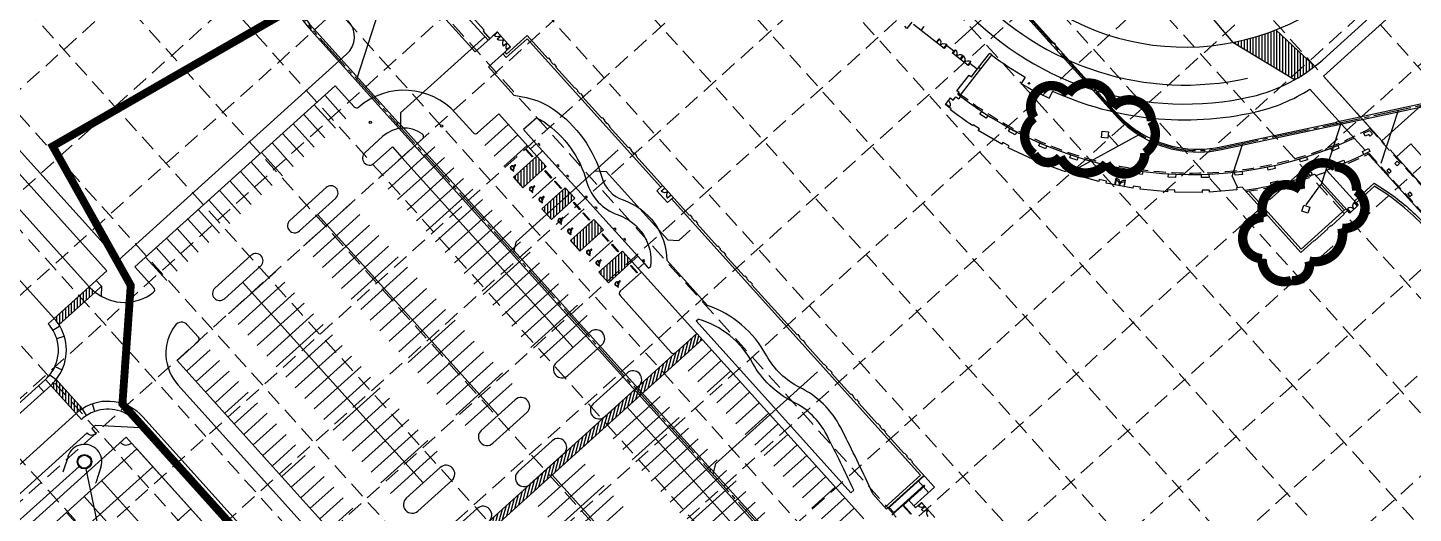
# Model space of a CAD drawing. Header units: inches. Extents: x 5194 to 8721, y 2249 to 5862.
# Drawn here: x 6375 to 7254, y 4237 to 4545 of the extents above; entities that cross this region are included whole.
import ezdxf

# ---------------------------------------------------------------- set-up
doc = ezdxf.new("R2010")
doc.units = ezdxf.units.IN
doc.header["$LTSCALE"] = 60
doc.header["$MEASUREMENT"] = 0
for name, pattern in [('03139 BASE$0$HIDDEN2', [0.1875, 0.125, -0.0625]), ('HIDDEN', [0.375, 0.25, -0.125]), ('MDASH', [0.375, 0.3, -0.075]), ('SCENT', [0.55, 0.4, -0.05, 0.05, -0.05])]:
    doc.linetypes.add(name, pattern=pattern)
for name, color, linetype in [('03139 BASE$0$A-Wall-Abov', 8, '03139 BASE$0$HIDDEN2'), ('03139 BASE$0$A1-FLOR-OUTLINE', 7, 'Continuous'), ('03139 BASE$0$A1-FLOR-OUTLINE-NEW', 7, 'Continuous'), ('03139 BASE$0$A1FIELD-LINES', 7, 'Continuous'), ('03139 BASE$0$A1FIELD-SOCCER', 7, 'Continuous'), ('03139 BASE$0$AS-FB-FIELD-LINE2', 7, 'Continuous'), ('03139 BASE$0$AS-FENCE', 7, 'FENCELINE1'), ('03139 BASE$0$AS-FIELD', 7, 'Continuous'), ('03139 BASE$0$AS-FIELD-LINE', 7, 'Continuous'), ('03139 BASE$0$AS-FIELD-SOCCER', 7, 'Continuous'), ('03139 BASE$0$AS-GATE', 7, 'Continuous'), ('03139 BASE$0$AS-INFIELD', 8, 'Continuous'), ('03139 BASE$0$AS-MOWSTRIP', 7, 'Continuous'), ('03139 BASE$0$AS-WALKJOINTS', 253, 'Continuous'), ('03139 BASE$0$CCURB', 7, 'Continuous'), ('03139 BASE$0$CSTRIPE', 8, 'Continuous'), ('03139 BASE$0$CWALK', 7, 'Continuous'), ('03139 BASE$0$DOORSWINGS', 7, 'Continuous'), ('03139 BASE$0$flagpole', 7, 'Continuous'), ('03139 BASE$0$HC', 7, 'Continuous'), ('03139 BASE$0$pinlet', 7, 'Continuous'), ('03139 TOPO$0$EP', 7, 'Continuous'), ('BASE', 7, 'Continuous'), ('COORD-CL', 7, 'Continuous'), ('dadiv', 7, 'MDASH'), ('grid', 254, 'HIDDEN'), ('Pstm', 7, 'Continuous'), ('pstmcl', 8, 'SCENT')]:
    doc.layers.add(name, color=color, linetype=linetype)
doc.linetypes.add('FENCELINE1', pattern='A,0.25,-0.1,[133,ltypeshp.shx,S=0.1,R=0,X=-0.1,Y=0],-0.1,1', length=1.45)

# ---------------------------------------------------------------- blocks, each defined once
blk = doc.blocks.new('03139 BASE$0$discus')
at = {"layer": '03139 BASE$0$AS-FENCE', "ltscale": 0.25}
for p, q in [((18725, -5134), (18824, -5211)), ((18564, -5343), (18663, -5420))]:
    blk.add_line(p, q, dxfattribs=at)
for centre, radius, start, end in [((18644, -5239), 132, 52.4028, 232.4028), ((18595, -5116), 1, 232.4028, 52.4028), ((18595, -5116), 1, 52.4028, 232.4028), ((18725, -5134), 1, 232.4028, 52.4028), ((18725, -5134), 1, 52.4028, 232.4028), ((18513, -5221), 1, 52.4028, 232.4028), ((18513, -5221), 1, 232.4028, 52.4028), ((18824, -5211), 1, 52.4028, 232.4028), ((18824, -5211), 1, 232.4028, 52.4028), ((18564, -5343), 1, 232.4028, 52.4028), ((18564, -5343), 1, 52.4028, 232.4028)]:
    blk.add_arc(centre, radius, start, end, dxfattribs=at)
at = {"layer": '03139 BASE$0$AS-FIELD-SOCCER'}
blk.add_circle((18644, -5239), 55.2, dxfattribs=at)
at = {"layer": '03139 BASE$0$AS-INFIELD'}
for p, q in [((18699, -5246), (21261, -5588)), ((18665, -5290), (19650, -7679))]:
    blk.add_line(p, q, dxfattribs=at)
for radius in [51.2, 49.2]:
    blk.add_circle((18644, -5239), radius, dxfattribs=at)
blk.add_arc((18644, -5239), 2640, 292.3594, 352.4462, dxfattribs=at)
blk = doc.blocks.new('03139 BASE$0$HC2')
at = {"layer": '03139 BASE$0$HC', "linetype": 'Continuous'}
for p, q in [((-0.01, 0.015), (-0.01, 0.009)), ((-0.009, 0.043), (-0.005, -0.005)), ((-0.003, 0.036), (-0.001, 0.016)), ((-0.001, 0.016), (0.015, 0.016)), ((0, 0), (-0.001, 0.011)), ((-0.001, 0.011), (0.015, 0.011)), ((0, 0), (0.027, 0)), ((0.015, 0.011), (0.015, 0.016)), ((0.042, -0.035), (0.027, 0)), ((-0.005, -0.005), (0.024, -0.005)), ((0.039, -0.042), (0.024, -0.005)), ((0.029, -0.028), (0.026, -0.02)), ((0.039, -0.042), (0.055, -0.035)), ((0.042, -0.035), (0.053, -0.03)), ((0.055, -0.035), (0.053, -0.03))]:
    blk.add_line(p, q, dxfattribs=at)
for centre, radius, start, end in [((-0.001, -0.016), 0.0326, 106.7285, 338.4897), ((-0.001, -0.016), 0.0272, 109.1687, 351.8427), ((-0.001, 0.044), 0.00816, 255.546, 184.6199)]:
    blk.add_arc(centre, radius, start, end, dxfattribs=at)

msp = doc.modelspace()

# ---------------------------------------------------------------- hatches: boundary and pattern name
at = {"layer": '03139 BASE$0$CSTRIPE'}
h = msp.add_hatch(dxfattribs=at)
h.set_pattern_fill('ANSI31', color=256, scale=15, angle=45, style=0)
h.set_pattern_definition([(90, (6902.7453, 4513.1456), (-1.875, 6e-11), [])])
h.paths.add_polyline_path([(7191.13, 4520.47), (7175.97, 4534.56, -0.034911), (7153.73, 4526.72), (7178.27, 4511.9, 0.037612)])
h.paths.add_polyline_path([(7175.97, 4534.56), (7166.31, 4543.55, -0.045264), (7139.07, 4535.58), (7153.73, 4526.72, 0.034911)])
h = msp.add_hatch(dxfattribs=at)
h.set_pattern_fill('ANSI31', color=256, scale=15, angle=45, style=0)
h.paths.add_polyline_path([(6703.98, 4456.99), (6697.95, 4463.68), (6683.1, 4450.28), (6689.13, 4443.59)])
h = msp.add_hatch(dxfattribs=at)
h.set_pattern_fill('ANSI31', color=256, scale=15, angle=45, style=0)
h.paths.add_polyline_path([(6722.07, 4436.95), (6716.04, 4443.63), (6701.19, 4430.23), (6707.22, 4423.55)])
h = msp.add_hatch(dxfattribs=at)
h.set_pattern_fill('ANSI31', color=256, scale=15, angle=45, style=0)
h.paths.add_polyline_path([(6740.16, 4416.9), (6734.13, 4423.59), (6719.28, 4410.19), (6725.31, 4403.51)])
h = msp.add_hatch(dxfattribs=at)
h.set_pattern_fill('ANSI31', color=256, scale=15, angle=45, style=0)
h.paths.add_polyline_path([(6752.22, 4403.54), (6737.37, 4390.14), (6743.4, 4383.46), (6758.25, 4396.86)])
h = msp.add_hatch(dxfattribs=at)
h.set_pattern_fill('ANSI31', color=256, scale=15, angle=45, style=0)
h.paths.add_polyline_path([(6417.98, 4377.5, -0.041886), (6414.32, 4380.93), (6403.19, 4370.88), (6406.54, 4367.17)])
h.paths.add_polyline_path([(6406.54, 4367.17), (6403.19, 4370.88), (6392.05, 4360.83, -0.041886), (6395.09, 4356.84)])
h = msp.add_hatch(dxfattribs=at)
h.set_pattern_fill('ANSI31', color=256, scale=15, angle=30, style=0)
h.paths.add_polyline_path([(6802.74, 4347.56), (6799.39, 4351.27), (6775.63, 4329.83), (6778.98, 4326.12)])
h.paths.add_polyline_path([(6778.98, 4326.12), (6775.63, 4329.83), (6751.88, 4308.39), (6755.22, 4304.68)])
h.paths.add_polyline_path([(6755.22, 4304.68), (6751.88, 4308.39), (6728.12, 4286.95), (6731.47, 4283.24)])
h.paths.add_polyline_path([(6731.47, 4283.24), (6728.12, 4286.95), (6704.36, 4265.51), (6707.71, 4261.8)])
h.paths.add_polyline_path([(6707.71, 4261.8), (6704.36, 4265.51), (6680.6, 4244.07), (6683.95, 4240.36)])
h.paths.add_polyline_path([(6683.95, 4240.36), (6680.6, 4244.07), (6656.85, 4222.64), (6660.2, 4218.92)])
h.paths.add_polyline_path([(6660.2, 4218.92), (6656.85, 4222.64), (6633.09, 4201.2), (6636.44, 4197.49)])
h.paths.add_polyline_path([(6636.44, 4197.49), (6633.09, 4201.2), (6609.33, 4179.76), (6612.68, 4176.05)])
h = msp.add_hatch(dxfattribs=at)
h.set_pattern_fill('ANSI31', color=256, scale=15, angle=45, style=0)
h.paths.add_polyline_path([(6393.31, 4322.12, -0.041886), (6389.88, 4318.46), (6397.92, 4309.55), (6401.63, 4312.9)])
h.paths.add_polyline_path([(6401.63, 4312.9), (6397.92, 4309.55), (6405.96, 4300.64, -0.041886), (6409.95, 4303.68)])

# ---------------------------------------------------------------- linework, layer by layer
at = {"lineweight": -2}
msp.add_lwpolyline([(7021.66, 4537.12, 1.13, 1.13, 0), (7025.12, 4535.38, 2.91, 0, 0), (7027.14, 4534.37, 0, 0, 0)], format="xyseb", dxfattribs=at)
at = {"layer": '03139 BASE$0$A-Wall-Abov'}
for p, q in [((7225.95, 4481.15), (7287.66, 4412.77)), ((7225.95, 4481.15), (7287.66, 4412.77)), ((7225.53, 4465.2), (7275.53, 4409.79)), ((7225.53, 4465.2), (7275.53, 4409.79))]:
    msp.add_line(p, q, dxfattribs=at)
for radius, start, end in [(240, 232.0636, 298.07867), (240, 232.0636, 298.07867), (254, 277.80062, 296.30091), (254, 277.80062, 296.30091)]:
    msp.add_arc((7112.99, 4692.9), radius, start, end, dxfattribs=at)
at = {"layer": '03139 BASE$0$A1-FLOR-OUTLINE'}
for points in [[(6985.11, 4528.85), (6986.29, 4527.93), (6979.22, 4518.86), (6978.04, 4519.78)], [(7221.35, 4466.5), (7225.18, 4468.38), (7226.08, 4466.59), (7222.21, 4464.69)], [(7238.18, 4455.66), (7236.69, 4454.32), (7238.03, 4452.84), (7239.52, 4454.18)], [(7241.89, 4459.01), (7243.37, 4460.35), (7244.71, 4458.87), (7243.23, 4457.53)], [(7251.58, 4440.81), (7250.09, 4439.47), (7251.43, 4437.99), (7252.92, 4439.33)]]:
    msp.add_lwpolyline(points, close=True, dxfattribs=at)
at = {"layer": '03139 BASE$0$A1-FLOR-OUTLINE-NEW'}
for points in [[(6651.72, 4557.72), (6664.68, 4543.37), (6663.93, 4542.7), (6668.18, 4537.99), (6672.88, 4542.24), (6681.36, 4532.83), (6677.65, 4529.48), (6678.77, 4528.25), (6691.88, 4540.08), (6705.06, 4525.48), (6705.35, 4525.75), (6706.92, 4524.02), (6706.62, 4523.75), (6708.41, 4521.77), (6708.7, 4522.04), (6710.27, 4520.3), (6709.97, 4520.04), (6722.03, 4506.67), (6722.33, 4506.94), (6723.89, 4505.21), (6723.6, 4504.94), (6725.38, 4502.96), (6725.68, 4503.23), (6727.24, 4501.5), (6726.95, 4501.23), (6739, 4487.87), (6739.3, 4488.13), (6740.86, 4486.4), (6740.57, 4486.13), (6742.35, 4484.16), (6742.65, 4484.42), (6744.21, 4482.69), (6743.92, 4482.42), (6755.98, 4469.06), (6756.27, 4469.32), (6757.83, 4467.59), (6757.54, 4467.33), (6759.33, 4465.35), (6759.62, 4465.61), (6761.18, 4463.88), (6760.89, 4463.62), (6794.61, 4426.25), (6794.91, 4426.51), (6796.47, 4424.78), (6796.17, 4424.52), (6797.96, 4422.54), (6798.25, 4422.8), (6799.82, 4421.07), (6799.52, 4420.8), (6812.48, 4406.45), (6812.77, 4406.72), (6814.33, 4404.98), (6814.04, 4404.72), (6815.83, 4402.74), (6816.12, 4403), (6817.68, 4401.27), (6817.39, 4401.01), (6829.45, 4387.64), (6829.74, 4387.91), (6831.31, 4386.18), (6831.01, 4385.91), (6832.8, 4383.93), (6833.09, 4384.2), (6834.66, 4382.46), (6834.36, 4382.2), (6862.95, 4350.52), (6863.24, 4350.79), (6864.8, 4349.06), (6864.51, 4348.79), (6866.3, 4346.81), (6866.59, 4347.08), (6868.15, 4345.34), (6867.86, 4345.08), (6879.92, 4331.72), (6880.21, 4331.98), (6881.78, 4330.25), (6881.48, 4329.98), (6883.27, 4328), (6883.56, 4328.27), (6885.13, 4326.54), (6884.83, 4326.27), (6896.89, 4312.91), (6897.18, 4313.17), (6898.75, 4311.44), (6898.45, 4311.18), (6900.24, 4309.2), (6900.53, 4309.46), (6902.1, 4307.73), (6901.8, 4307.46), (6913.86, 4294.1), (6914.16, 4294.37), (6915.72, 4292.63), (6915.43, 4292.37), (6917.21, 4290.39), (6917.51, 4290.65), (6919.07, 4288.92), (6918.78, 4288.66), (6930.84, 4275.29), (6931.13, 4275.56), (6932.69, 4273.83), (6932.4, 4273.56), (6934.19, 4271.58), (6934.48, 4271.85), (6936.04, 4270.11), (6935.75, 4269.85), (6950.04, 4254.01), (6936.92, 4242.17), (6938.04, 4240.94), (6941.75, 4244.29), (6950.24, 4234.88)], [(6935.66, 4548.37), (6932.57, 4544.4), (6931.35, 4545.86)]]:
    msp.add_lwpolyline(points, dxfattribs=at)
msp.add_lwpolyline([(7261.04, 4418.37, 0.069479), (7228.87, 4444.57), (7217.24, 4434.07), (7218.69, 4432.46), (7213.25, 4427.55), (7211.79, 4429.16), (7209.57, 4427.15), (7209.79, 4426.9), (7201.38, 4419.31), (7201.15, 4419.56), (7199.17, 4417.77), (7199.4, 4417.52), (7190.98, 4409.93), (7190.76, 4410.18), (7182.35, 4402.58), (7145.02, 4443.95), (7141.53, 4443.52), (7141.68, 4442.22), (7124.41, 4440.82), (7124.35, 4442.15), (7119.69, 4441.98), (7119.72, 4440.65), (7102.4, 4440.8), (7102.45, 4442.11), (7097.79, 4442.35), (7097.71, 4441.04), (7080.46, 4442.67), (7080.64, 4443.99), (7076.01, 4444.63), (7075.82, 4443.35), (7058.77, 4446.46), (7059.07, 4447.76), (7054.52, 4448.81), (7054.22, 4447.5), (7037.51, 4452.13), (7037.91, 4453.39), (7033.47, 4454.83), (7033.05, 4453.58), (7016.81, 4459.61), (7017.32, 4460.85), (7013.02, 4462.66), (7012.49, 4461.44), (6996.85, 4468.89), (6997.46, 4470.07), (6993.34, 4472.25), (6992.71, 4471.09), (6977.76, 4479.85), (6978.48, 4480.98), (6974.56, 4483.52), (6974.2, 4482.94, -0.015945), (6960.12, 4492.99, -0.000343), (6960.52, 4493.52), (6956.94, 4496.38), (6960.17, 4500.52), (6961.94, 4499.14), (6963.59, 4501.24), (6965.45, 4499.81), (6966.66, 4501.4), (6964.82, 4502.83), (6965.63, 4503.87), (6964.27, 4504.93), (6972.06, 4514.92), (6973.42, 4513.86), (6977.11, 4518.59), (6972.38, 4522.28), (6971.4, 4521.03), (6961.41, 4528.82), (6962.39, 4530.07), (6957.65, 4533.75), (6956.12, 4531.78), (6936.66, 4546.95)], format="xyb", dxfattribs=at)
for points in [[(6978.89, 4490.24), (6979.99, 4491.91), (6983.91, 4489.37), (6982.84, 4487.68)], [(6997.06, 4479.33), (6998.02, 4481.08), (7002.14, 4478.9), (7001.22, 4477.12)], [(7223.08, 4476.27), (7222.17, 4478.05), (7225.72, 4479.89), (7227.73, 4477.67), (7226.25, 4476.33), (7225.28, 4477.4)], [(7016.12, 4470.04), (7016.92, 4471.87), (7021.21, 4470.05), (7020.45, 4468.2)], [(7202.08, 4466.82), (7201.34, 4468.68), (7205.67, 4470.43), (7206.44, 4468.59)], [(7035.91, 4462.44), (7036.54, 4464.34), (7040.99, 4462.9), (7040.39, 4460.99)], [(7182.03, 4459.91), (7181.46, 4461.83), (7185.93, 4463.2), (7186.53, 4461.29)], [(7056.29, 4456.6), (7056.76, 4458.55), (7061.3, 4457.5), (7060.88, 4455.55)], [(7077.1, 4452.56), (7077.4, 4454.54), (7082.02, 4453.89), (7081.76, 4451.91)], [(7140.53, 4451.46), (7140.3, 4453.45), (7144.93, 4454.02), (7145.2, 4452.04)], [(7161.46, 4454.78), (7161.06, 4456.74), (7165.63, 4457.72), (7166.07, 4455.77)], [(7184.97, 4450.35), (7184.4, 4452.27), (7188.86, 4453.64), (7189.46, 4451.73)], [(7205.84, 4457.55), (7205.1, 4459.41), (7209.42, 4461.16), (7210.19, 4459.32)], [(7064.4, 4445.43), (7064.95, 4448.38), (7065.09, 4448.35), (7064.55, 4445.4)], [(7070.3, 4444.34), (7070.85, 4447.29), (7070.71, 4447.31), (7070.16, 4444.36)], [(7098.19, 4450.34), (7098.3, 4452.34), (7102.97, 4452.14), (7102.88, 4450.11)], [(7119.38, 4449.98), (7119.33, 4451.98), (7123.99, 4452.15), (7124.08, 4450.15)], [(7163.55, 4445), (7163.15, 4446.96), (7167.72, 4447.94), (7168.15, 4445.99)]]:
    msp.add_lwpolyline(points, close=True, dxfattribs=at)
at = {"layer": '03139 BASE$0$A1-FLOR-OUTLINE-NEW', "elevation": -2.33}
for points in [[(7067.36, 4444.9, 0.412782), (7064.95, 4448.38, 0.792387)], [(7067.36, 4444.9, -0.412782), (7070.85, 4447.29, -0.792387)]]:
    msp.add_lwpolyline(points, format="xyb", dxfattribs=at)
at = {"layer": '03139 BASE$0$A1-FLOR-OUTLINE-NEW', "color": 1}
msp.add_lwpolyline([(6943.84, 4254.93), (6943.62, 4255.17)], dxfattribs=at)
at = {"layer": '03139 BASE$0$A1FIELD-LINES'}
for points in [[(6454.62, 4266.93), (6414.53, 4230.76), (6502.13, 4133.69), (6542.22, 4169.87)], [(6518.94, 4195.66), (6505.58, 4183.6), (6465.38, 4228.15), (6478.74, 4240.21)]]:
    msp.add_lwpolyline(points, dxfattribs=at)
msp.add_arc((6437.71, 4285.68), 5, 222.0636, 312.0636, dxfattribs=at)
at = {"layer": '03139 BASE$0$A1FIELD-SOCCER'}
for p, q in [((6170.16, 4044.25), (6437.71, 4285.68)), ((6437.71, 4285.68), (6558.3, 4152.05))]:
    msp.add_line(p, q, dxfattribs=at)
at = {"layer": '03139 BASE$0$AS-FB-FIELD-LINE2'}
msp.add_line((6444.41, 4278.26), (6551.6, 4159.47), dxfattribs=at)
at = {"layer": '03139 BASE$0$AS-FENCE', "ltscale": 0.25}
for points in [[(6206.04, 4101.69), (6412.92, 4288.38)], [(6415.89, 4291.05), (6418.22, 4293.16)], [(6418.22, 4293.16), (6446.47, 4291.71), (6848.25, 3846.48), (6846.8, 3818.23), (6844.47, 3816.13)]]:
    msp.add_lwpolyline(points, dxfattribs=at)
at = {"layer": '03139 BASE$0$AS-FIELD'}
for p, q in [((6444.41, 4278.26), (6176.86, 4036.82)), ((6444.41, 4278.26), (6176.86, 4036.82)), ((6444.41, 4278.26), (6551.6, 4159.47)), ((6529.33, 4139.37), (6422.13, 4258.16))]:
    msp.add_line(p, q, dxfattribs=at)
at = {"layer": '03139 BASE$0$AS-FIELD-LINE'}
for p, q in [((6422.13, 4258.16), (6529.33, 4139.37)), ((6422.13, 4258.16), (6529.33, 4139.37)), ((6529.33, 4139.37), (6422.13, 4258.16)), ((6411, 4248.11), (6518.19, 4129.32)), ((6518.19, 4129.32), (6411, 4248.11)), ((6399.86, 4238.06), (6507.06, 4119.27)), ((6507.06, 4119.27), (6399.86, 4238.06))]:
    msp.add_line(p, q, dxfattribs=at)
at = {"layer": '03139 BASE$0$AS-GATE'}
msp.add_line((6415.89, 4291.05), (6418.57, 4288.08), dxfattribs=at)
msp.add_arc((6415.89, 4290.99), 3.96, 221.41994, 312.69248, dxfattribs=at)
at = {"layer": '03139 BASE$0$AS-MOWSTRIP'}
for points in [[(6624.47, 4670.62), (6624.53, 4669.12), (6661.54, 4670.45), (6662.48, 4643.37), (6697.08, 4638.56), (6711.91, 4622.13), (6644.85, 4561.62), (6667.07, 4537)], [(6676.54, 4528.48), (6678.66, 4526.13), (6691.78, 4537.96), (6776.64, 4443.93)], [(6979.22, 4518.86), (6966.02, 4501.9)], [(6783.34, 4436.5), (6941.22, 4261.54), (6918.65, 4241.18)], [(7149.79, 4440.91), (7155.54, 4434.54), (7182.46, 4404.71), (7210.8, 4430.28)]]:
    msp.add_lwpolyline(points, dxfattribs=at)
msp.add_lwpolyline([(7216.24, 4435.19), (7228.71, 4446.44), (7232.42, 4444.14), (7239.01, 4439.71, -0.048484), (7261.13, 4420.48), (7263.38, 4422.51), (7264.39, 4421.39)], format="xyb", dxfattribs=at)
at = {"layer": '03139 BASE$0$AS-WALKJOINTS'}
for points in [[(7215.99, 4475.02), (7222.97, 4467.29)], [(7224.36, 4465.75), (7224.37, 4465.74)]]:
    msp.add_lwpolyline(points, dxfattribs=at)
at = {"layer": '03139 BASE$0$CCURB'}
for p, q in [((7230.07, 4555.27), (7196.13, 4524.65)), ((6570.24, 4508.17), (6443.29, 4393.61)), ((6582.31, 4494.8), (6570.24, 4508.17)), ((6272.9, 4492.87), (6392.05, 4360.83)), ((6317.22, 4488.54), (6414.32, 4380.93)), ((6646.53, 4490.8), (6657.64, 4478.49)), ((6673.83, 4490.4), (6660.47, 4478.34)), ((6673.83, 4490.4), (6697.95, 4463.68)), ((6600.47, 4476.17), (6588.96, 4465.79)), ((6612.52, 4462.81), (6625.55, 4474.57)), ((6697.64, 4471.48), (6765.98, 4395.75)), ((6594.99, 4459.11), (6606.49, 4469.49)), ((6606.49, 4469.49), (6612.52, 4462.81)), ((6564.46, 4443.68), (6541.44, 4422.91)), ((6547.47, 4416.23), (6570.49, 4437)), ((6516.95, 4400.8), (6493.93, 4380.03)), ((6455.31, 4380.3), (6443.29, 4393.61)), ((6499.96, 4373.35), (6522.97, 4394.12)), ((6758.25, 4396.86), (6764.28, 4390.18)), ((6764.28, 4390.18), (6750.91, 4378.12)), ((6750.77, 4375.29), (6783.2, 4339.35)), ((6388.34, 4357.48), (6392.05, 4360.83)), ((6483.49, 4349.06), (6476.46, 4356.85)), ((6731.82, 4352.26), (6710.29, 4332.83)), ((6799.39, 4351.27), (6786.03, 4339.21)), ((6799.39, 4351.27), (6905.24, 4233.97)), ((6469.98, 4334.18), (6483.35, 4346.24)), ((6717.66, 4324.66), (6739.19, 4344.09)), ((6575.84, 4216.88), (6469.98, 4334.18)), ((6386.53, 4322.17), (6382.07, 4318.15)), ((6755.27, 4326.27), (6733.74, 4306.84)), ((6389.88, 4318.46), (6349.79, 4282.28)), ((6470.6, 4318.57), (6565.06, 4213.89)), ((6741.11, 4298.68), (6762.64, 4318.1)), ((6684.31, 4309.38), (6662.78, 4289.95)), ((6405.96, 4300.64), (6059.81, 3988.28)), ((6409.31, 4296.93), (6405.96, 4300.64)), ((6448.33, 4298.47), (6852.31, 3850.8)), ((6670.15, 4281.78), (6691.68, 4301.21)), ((6707.76, 4283.39), (6686.23, 4263.97)), ((6693.6, 4255.8), (6715.13, 4275.23)), ((6636.79, 4266.5), (6615.27, 4247.07)), ((6622.63, 4238.91), (6644.16, 4258.33)), ((6660.24, 4240.52), (6638.71, 4221.09))]:
    msp.add_line(p, q, dxfattribs=at)
for centre, radius, start, end in [((7108.75, 4689.7), 157.08, 223.88772, 312.0636), ((7108.75, 4689.7), 193.08, 223.54752, 282.64725), ((7127.77, 4601.52), 102.87, 283.06641, 311.64444), ((6613.86, 4461.33), 44, 42.0636, 130.81794), ((6583.8, 4496.14), 2, 222.0636, 310.81794), ((6613.86, 4461.33), 20, 54.90319, 132.0636), ((6624.21, 4476.05), 2, 312.0636, 54.90319), ((6659.13, 4479.83), 2, 222.0636, 312.0636), ((6591.97, 4462.45), 4.5, 132.0636, 312.0636), ((6567.47, 4440.34), 4.5, 312.0636, 132.0636), ((6544.46, 4419.57), 4.5, 132.0636, 312.0636), ((6519.96, 4397.46), 4.5, 312.0636, 132.0636), ((6436.59, 4401.03), 30, 231.65767, 307.96755), ((6453.82, 4378.96), 2, 307.96755, 42.0636), ((6496.95, 4376.69), 4.5, 132.0636, 312.0636), ((6752.25, 4376.63), 2, 132.0636, 222.0636), ((6369.78, 4340.73), 25, 17.25793, 42.0636), ((6492.87, 4338.67), 30, 143.60056, 222.0636), ((6472.75, 4353.5), 5, 42.0636, 143.60056), ((6369.78, 4340.73), 30, 321.65767, 30.75366), ((6482.01, 4347.72), 2, 312.0636, 42.0636), ((6735.51, 4348.17), 5.5, 312.0636, 132.0636), ((6784.69, 4340.69), 2, 222.0636, 312.0636), ((6369.78, 4340.73), 25, 312.0636, 335.54421), ((6713.98, 4328.74), 5.5, 132.0636, 312.0636), ((6758.96, 4322.19), 5.5, 312.0636, 132.0636), ((6426.05, 4278.37), 30, 42.0636, 122.46953), ((6687.99, 4305.29), 5.5, 312.0636, 132.0636), ((6737.43, 4302.76), 5.5, 132.0636, 312.0636), ((6426.05, 4278.37), 25, 108.9738, 132.0636), ((6666.46, 4285.87), 5.5, 132.0636, 312.0636), ((6711.44, 4279.31), 5.5, 312.0636, 132.0636), ((6640.48, 4262.42), 5.5, 312.0636, 132.0636), ((6689.91, 4259.88), 5.5, 132.0636, 312.0636), ((6618.95, 4242.99), 5.5, 132.0636, 312.0636), ((6663.93, 4236.43), 5.5, 312.0636, 132.0636)]:
    msp.add_arc(centre, radius, start, end, dxfattribs=at)
at = {"layer": '03139 BASE$0$CSTRIPE'}
for p, q in [((7166.31, 4543.55), (7191.13, 4520.47)), ((7178.27, 4511.9), (7139.07, 4535.58)), ((6576.96, 4487.29), (6563.56, 4502.14)), ((6563.6, 4475.23), (6550.2, 4490.08)), ((6570.28, 4481.26), (6556.88, 4496.11)), ((6556.92, 4469.2), (6543.52, 4484.05)), ((6679.86, 4483.72), (6665.01, 4470.32)), ((6543.55, 4457.14), (6530.16, 4471.99)), ((6550.24, 4463.17), (6536.84, 4478.02)), ((6685.89, 4477.04), (6671.04, 4463.64)), ((6691.92, 4470.36), (6677.07, 4456.96)), ((6698.64, 4471.72), (6699.98, 4470.24)), ((6536.87, 4451.11), (6523.47, 4465.96)), ((6612.52, 4462.81), (6597.68, 4449.41)), ((6633.4, 4469.53), (6603.71, 4442.73)), ((6639.43, 4462.85), (6609.74, 4436.05)), ((6612.52, 4462.81), (6721.06, 4342.54)), ((6697.95, 4463.68), (6683.1, 4450.28)), ((6697.95, 4463.68), (6703.98, 4456.99)), ((6523.51, 4439.05), (6510.11, 4453.9)), ((6530.19, 4445.08), (6516.79, 4459.93)), ((6645.46, 4456.16), (6615.77, 4429.37)), ((6703.98, 4456.99), (6689.13, 4443.59)), ((6710.7, 4458.36), (6712.04, 4456.87)), ((6516.83, 4433.02), (6503.43, 4447.87)), ((6651.49, 4449.48), (6621.79, 4422.68)), ((6683.1, 4450.28), (6689.13, 4443.59)), ((6710.01, 4450.31), (6695.16, 4436.91)), ((6716.73, 4451.68), (6718.07, 4450.19)), ((6503.46, 4420.97), (6490.07, 4435.81)), ((6510.15, 4427), (6496.75, 4441.84)), ((6657.52, 4442.8), (6627.82, 4416)), ((6663.55, 4436.12), (6633.85, 4409.32)), ((6716.04, 4443.63), (6701.19, 4430.23)), ((6722.07, 4436.95), (6707.22, 4423.55)), ((6716.04, 4443.63), (6722.07, 4436.95)), ((6728.6, 4438.53), (6729.94, 4437.04)), ((6496.78, 4414.94), (6483.38, 4429.78)), ((6579.86, 4433.33), (6550.16, 4406.53)), ((6585.89, 4426.65), (6556.19, 4399.85)), ((6558.98, 4426.61), (6673.54, 4299.66)), ((6669.58, 4429.44), (6639.88, 4402.64)), ((6701.19, 4430.23), (6707.22, 4423.55)), ((6728.1, 4430.27), (6713.25, 4416.87)), ((6734.82, 4431.63), (6736.16, 4430.15)), ((6483.42, 4402.88), (6470.02, 4417.72)), ((6490.1, 4408.91), (6476.7, 4423.75)), ((6591.92, 4419.97), (6562.22, 4393.17)), ((6675.61, 4422.76), (6645.91, 4395.96)), ((6734.13, 4423.59), (6719.28, 4410.19)), ((6734.13, 4423.59), (6740.16, 4416.9)), ((6746.88, 4418.27), (6748.22, 4416.78)), ((6476.74, 4396.85), (6463.34, 4411.7)), ((6597.95, 4413.29), (6568.25, 4386.49)), ((6681.64, 4416.07), (6651.94, 4389.28)), ((6687.67, 4409.39), (6657.97, 4382.59)), ((6719.28, 4410.19), (6725.31, 4403.51)), ((6740.16, 4416.9), (6725.31, 4403.51)), ((6746.19, 4410.22), (6731.34, 4396.82)), ((6752.91, 4411.59), (6754.25, 4410.1)), ((6470.06, 4390.82), (6456.66, 4405.67)), ((6603.98, 4406.61), (6574.28, 4379.81)), ((6693.7, 4402.71), (6664, 4375.91)), ((6752.22, 4403.54), (6737.37, 4390.14)), ((6752.22, 4403.54), (6758.25, 4396.86)), ((6463.37, 4384.79), (6449.98, 4399.64)), ((6610.01, 4399.92), (6580.31, 4373.13)), ((6616.04, 4393.24), (6586.34, 4366.44)), ((6699.73, 4396.03), (6670.03, 4369.23)), ((6758.25, 4396.86), (6743.4, 4383.46)), ((6764.97, 4398.22), (6766.31, 4396.74)), ((6532.35, 4390.45), (6502.65, 4363.66)), ((6538.37, 4383.77), (6508.68, 4356.97)), ((6511.47, 4383.74), (6626.03, 4256.79)), ((6622.07, 4386.56), (6592.37, 4359.76)), ((6705.76, 4389.35), (6676.06, 4362.55)), ((6711.79, 4382.67), (6682.09, 4355.87)), ((6737.37, 4390.14), (6743.4, 4383.46)), ((6414.32, 4380.93), (6392.05, 4360.83)), ((6417.98, 4377.5), (6395.09, 4356.84)), ((6544.4, 4377.09), (6514.71, 4350.29)), ((6628.1, 4379.88), (6598.4, 4353.08)), ((6717.82, 4375.98), (6688.12, 4349.19)), ((6550.43, 4370.41), (6520.74, 4343.61)), ((6634.13, 4373.2), (6604.43, 4346.4)), ((6640.15, 4366.52), (6610.46, 4339.72)), ((6723.85, 4369.3), (6694.15, 4342.5)), ((6556.46, 4363.73), (6526.77, 4336.93)), ((6562.49, 4357.05), (6532.8, 4330.25)), ((6646.18, 4359.83), (6616.49, 4333.04)), ((6729.88, 4362.62), (6700.18, 4335.82)), ((6568.52, 4350.37), (6538.83, 4323.57)), ((6799.39, 4351.27), (6609.33, 4179.76)), ((6802.74, 4347.56), (6612.68, 4176.05)), ((6652.21, 4353.15), (6622.52, 4326.35)), ((6490.86, 4340.9), (6476.01, 4327.5)), ((6574.55, 4343.68), (6544.86, 4316.89)), ((6658.24, 4346.47), (6628.55, 4319.67)), ((6664.27, 4339.79), (6634.58, 4312.99)), ((6808.77, 4340.87), (6793.92, 4327.47)), ((6496.89, 4334.21), (6482.04, 4320.82)), ((6580.58, 4337), (6550.89, 4310.2)), ((6586.61, 4330.32), (6556.92, 4303.52)), ((6670.3, 4333.11), (6640.61, 4306.31)), ((6814.8, 4334.19), (6799.95, 4320.79)), ((6814.8, 4334.19), (6799.95, 4320.79)), ((6409.95, 4303.68), (6393.31, 4322.12)), ((6502.92, 4327.53), (6488.07, 4314.13)), ((6592.64, 4323.64), (6562.95, 4296.84)), ((6676.33, 4326.43), (6646.64, 4299.63)), ((6820.83, 4327.51), (6805.98, 4314.11)), ((6405.96, 4300.64), (6389.88, 4318.46)), ((6508.95, 4320.85), (6494.1, 4307.45)), ((6514.98, 4314.17), (6500.13, 4300.77)), ((6598.67, 4316.96), (6568.97, 4290.16)), ((6682.36, 4319.74), (6652.67, 4292.95)), ((6826.86, 4320.83), (6812.01, 4307.43)), ((6832.89, 4314.15), (6818.04, 4300.75)), ((6521.01, 4307.49), (6506.16, 4294.09)), ((6604.7, 4310.28), (6575, 4283.48)), ((6610.73, 4303.59), (6581.03, 4276.8)), ((6776.1, 4311.4), (6746.41, 4284.6)), ((6782.13, 4304.71), (6752.44, 4277.92)), ((6755.22, 4304.68), (6857.73, 4191.09)), ((6838.92, 4307.47), (6824.07, 4294.07)), ((6527.04, 4300.81), (6512.19, 4287.41)), ((6616.76, 4296.91), (6587.06, 4270.11)), ((6788.16, 4298.03), (6758.47, 4271.23)), ((6844.95, 4300.78), (6830.1, 4287.39)), ((6533.07, 4294.12), (6518.22, 4280.73)), ((6539.1, 4287.44), (6524.25, 4274.04)), ((6622.79, 4290.23), (6593.09, 4263.43)), ((6794.19, 4291.35), (6764.5, 4264.55)), ((6850.98, 4294.1), (6836.13, 4280.7)), ((6857.01, 4287.42), (6842.16, 4274.02)), ((6545.13, 4280.76), (6530.28, 4267.36)), ((6628.82, 4283.55), (6599.12, 4256.75)), ((6800.22, 4284.67), (6770.52, 4257.87)), ((6806.25, 4277.99), (6776.55, 4251.19)), ((6863.03, 4280.74), (6848.19, 4267.34)), ((6551.16, 4274.08), (6536.31, 4260.68)), ((6634.85, 4276.87), (6605.15, 4250.07)), ((6728.59, 4268.52), (6698.89, 4241.72)), ((6812.28, 4271.31), (6782.58, 4244.51)), ((6869.06, 4274.06), (6854.22, 4260.66)), ((6557.19, 4267.4), (6542.34, 4254)), ((6563.22, 4260.72), (6548.37, 4247.32)), ((6734.62, 4261.84), (6704.92, 4235.04)), ((6707.71, 4261.8), (6810.21, 4148.21)), ((6818.31, 4264.62), (6788.61, 4237.83)), ((6875.09, 4267.38), (6860.25, 4253.98)), ((6881.12, 4260.69), (6866.28, 4247.3)), ((6569.25, 4254.04), (6554.4, 4240.64)), ((6740.65, 4255.16), (6710.95, 4228.36)), ((6824.34, 4257.94), (6794.64, 4231.14)), ((6830.37, 4251.26), (6800.67, 4224.46)), ((6887.15, 4254.01), (6872.31, 4240.61)), ((6575.28, 4247.35), (6560.43, 4233.95)), ((6746.68, 4248.47), (6716.98, 4221.68)), ((6836.4, 4244.58), (6806.7, 4217.78)), ((6893.18, 4247.33), (6878.33, 4233.93)), ((6581.31, 4240.67), (6566.46, 4227.27)), ((6752.71, 4241.79), (6723.01, 4214.99)), ((6842.43, 4237.9), (6812.73, 4211.1)), ((6899.21, 4240.65), (6884.36, 4227.25))]:
    msp.add_line(p, q, dxfattribs=at)
at = {"layer": '03139 BASE$0$CSTRIPE', "const_width": 0.5}
for points in [[(6699.44, 4471.29, 1), (6699.94, 4471.29, 1)], [(6711.5, 4457.93, 1), (6712, 4457.93, 1)], [(6717.53, 4451.25, 1), (6718.03, 4451.25, 1)], [(6729.39, 4438.1, 1), (6729.89, 4438.1, 1)], [(6735.61, 4431.2, 1), (6736.11, 4431.2, 1)], [(6747.67, 4417.84, 1), (6748.17, 4417.84, 1)], [(6753.7, 4411.16, 1), (6754.2, 4411.16, 1)], [(6765.76, 4397.8, 1), (6766.26, 4397.8, 1)]]:
    msp.add_lwpolyline(points, format="xyb", close=True, dxfattribs=at)
at = {"layer": '03139 BASE$0$CSTRIPE'}
for points in [[(6695.09, 4463.11), (6691.07, 4467.57), (6691.44, 4467.9), (6695.46, 4463.45)], [(6707.15, 4449.75), (6703.13, 4454.21), (6703.5, 4454.54), (6707.52, 4450.09)], [(6713.18, 4443.07), (6709.16, 4447.52), (6709.53, 4447.86), (6713.55, 4443.4)], [(6725.24, 4429.71), (6721.22, 4434.16), (6721.59, 4434.5), (6725.61, 4430.04)], [(6731.27, 4423.02), (6727.25, 4427.48), (6727.62, 4427.81), (6731.64, 4423.36)], [(6743.33, 4409.66), (6739.31, 4414.12), (6739.68, 4414.45), (6743.7, 4410)], [(6749.36, 4402.98), (6745.34, 4407.43), (6745.71, 4407.77), (6749.73, 4403.31)], [(6761.41, 4389.62), (6757.39, 4394.07), (6757.77, 4394.41), (6761.79, 4389.95)]]:
    msp.add_lwpolyline(points, close=True, dxfattribs=at)
msp.add_arc((7108.75, 4689.7), 181.08, 161.47994, 282.64725, dxfattribs=at)
at = {"layer": '03139 BASE$0$CWALK'}
for p, q in [((7285.34, 4594.38), (7196.66, 4514.35)), ((7329.79, 4560.05), (7233.69, 4473.33)), ((6636.31, 4554.57), (6658.86, 4529.59)), ((6668.18, 4537.99), (6658.86, 4529.59)), ((6577.38, 4528.08), (6432.88, 4397.68)), ((6677.65, 4529.48), (6667.34, 4520.18)), ((6308.52, 4520.56), (6425.46, 4390.98)), ((6325.21, 4517), (6432.88, 4397.68)), ((6667.34, 4520.18), (6683.47, 4502.31)), ((7233.69, 4473.33), (7196.66, 4514.35)), ((7007.43, 4513.71), (7005.01, 4509.52)), ((7215.99, 4475.02), (7188.04, 4505.99)), ((7024.8, 4504.79), (7022.8, 4500.39)), ((6697.95, 4487.93), (6689.6, 4480.39)), ((6689.6, 4480.39), (6697.64, 4471.48)), ((6697.64, 4471.48), (6693.93, 4468.13)), ((7251.92, 4471.47), (7242.79, 4463.23)), ((7251.92, 4471.47), (7285.42, 4434.35)), ((6701.66, 4467.03), (6697.95, 4463.68)), ((7264.39, 4421.39), (7224.37, 4465.74)), ((7276.29, 4426.11), (7242.79, 4463.23)), ((6761.96, 4400.21), (6758.25, 4396.86)), ((6765.98, 4395.75), (6762.27, 4392.41)), ((6765.98, 4395.75), (6767.99, 4393.53)), ((6767.99, 4393.53), (6768.84, 4392.58)), ((6768.84, 4392.58), (6770.13, 4393.74)), ((6780.32, 4397.77), (6806.2, 4369.1)), ((6425.46, 4390.98), (6414.32, 4380.93)), ((6418.78, 4384.95), (6422.13, 4381.24)), ((6764.28, 4390.18), (6799.39, 4351.27)), ((6422.13, 4381.24), (6417.98, 4377.5)), ((6422.13, 4381.24), (6421.8, 4374.93)), ((6798.95, 4359.22), (6800.34, 4360.48)), ((6798.95, 4359.22), (6897.05, 4250.51)), ((6391.26, 4353.52), (6395.56, 4356.08)), ((6393.65, 4348.15), (6398.43, 4349.63)), ((6392.54, 4330.38), (6397.09, 4328.31)), ((6389.88, 4318.46), (6386.53, 4322.17)), ((6389.39, 4325.23), (6393.31, 4322.12)), ((6382.07, 4318.15), (6336.62, 4277.13)), ((6385.42, 4314.44), (6382.07, 4318.15)), ((6412.63, 4299.46), (6409.95, 4303.68)), ((6417.93, 4302.01), (6416.3, 4306.74)), ((6444.61, 4295.12), (6844.58, 3851.91)), ((6943.34, 4261.43), (6919.66, 4240.06)), ((6943.56, 4261.19), (6921.37, 4241.16)), ((6897.05, 4250.51), (6898.83, 4252.11)), ((6923.01, 4236.35), (6942.99, 4254.38)), ((6924.27, 4237.94), (6943.51, 4255.3)), ((6930.33, 4242.51), (6943.95, 4254.8)), ((6946.34, 4250.67), (6939.64, 4258.09)), ((6943.51, 4255.3), (6943.95, 4254.8)), ((6919.66, 4240.06), (6910.95, 4249.72)), ((6935, 4236.85), (6929.86, 4242.54)), ((6935.47, 4236.82), (6930.33, 4242.51)), ((6921.14, 4241.4), (6924.49, 4237.69))]:
    msp.add_line(p, q, dxfattribs=at)
for points in [[(7080.36, 4605.47), (7139.07, 4535.58)], [(6978.04, 4519.78), (6977.12, 4518.6)], [(7217.25, 4434.08), (7198.53, 4454.81)], [(6777.75, 4444.93), (6774.04, 4441.58), (6780.74, 4434.16), (6784.45, 4437.51)], [(7211.8, 4429.17), (7190.99, 4452.23)], [(6936.92, 4242.17), (6933.58, 4245.89)]]:
    msp.add_lwpolyline(points, dxfattribs=at)
for points, format in [([(6683.47, 4502.31), (6691.28, 4500.69, -0.098971), (6708.24, 4493.49, -0.177015), (6739.19, 4450.26, 0.247018), (6752.76, 4435.84, -0.316514), (6780.32, 4397.77, -0.316514)], "xyb"), ([(6697.95, 4487.93, -0.036329), (6702.6, 4485.23, -0.177015), (6729.56, 4447.58, 0.247018), (6749.51, 4426.39, -0.351754), (6770.13, 4393.74, -0.351754)], "xyb"), ([(6698.93, 4466.34, 0, 0.52, 0), (6697.85, 4467.53, 0, 0, 0), (6696.43, 4469.11, 0, 0, 0)], "xyseb"), ([(6760.84, 4397.51, 0, 0.52, 0), (6761.92, 4396.32, 0, 0, 0), (6763.34, 4394.74, 0, 0, 0)], "xyseb"), ([(6417.03, 4379.91, 0, 0.52, 0), (6418.22, 4380.99, 0, 0, 0), (6419.79, 4382.41, 0, 0, 0)], "xyseb"), ([(6910.95, 4249.72), (6908.4, 4255.23, 0.010951), (6890.6, 4291.68, 0.160101), (6864.73, 4317.11, -0.153881), (6843.53, 4337.45, 0.185559), (6806.2, 4369.1, 0.185559)], "xyb"), ([(6898.83, 4252.11, 0.010626), (6881.71, 4287.09, 0.160101), (6860.3, 4308.14, -0.153881), (6834.76, 4332.65, 0.197517), (6800.34, 4360.48, 0.197517)], "xyb"), ([(6393.9, 4353.52, 0, 0.52, 0), (6394.53, 4352.05, 0, 0, 0), (6395.36, 4350.1, 0, 0, 0)], "xyseb"), ([(6392.12, 4324.76, 0, 0.52, 0), (6393, 4326.09, 0, 0, 0), (6394.17, 4327.86, 0, 0, 0)], "xyseb"), ([(6387.08, 4319.44, 0, 0.52, 0), (6385.89, 4318.36, 0, 0, 0), (6384.33, 4316.93, 0, 0, 0)], "xyseb"), ([(6412.29, 4302.22, 0, 0.52, 0), (6413.74, 4302.89, 0, 0, 0), (6415.67, 4303.77, 0, 0, 0)], "xyseb"), ([(6931.32, 4247.17, 0, 0.52, 0), (6932.51, 4248.24, 0, 0, 0), (6934.09, 4249.66, 0, 0, 0)], "xyseb"), ([(6941.3, 4249.5, 0, 0.52, 0), (6940.11, 4248.43, 0, 0, 0), (6938.53, 4247.01, 0, 0, 0)], "xyseb")]:
    msp.add_lwpolyline(points, format=format, dxfattribs=at)
for centre, radius, start, end in [((6567.34, 4539.22), 15, 312.0636, 42.0636), ((7108.75, 4689.7), 203.08, 232.87437, 240.0688), ((7108.75, 4689.7), 207.91, 240.0688, 245.58261), ((7129.13, 4598.89), 110, 282.64725, 302.38331), ((7112.99, 4692.9), 241, 232.0636, 295.30248), ((7108.75, 4689.7), 203.08, 245.58261, 282.64725), ((7114.76, 4688.79), 248.52, 289.69869, 296.16863), ((7112.5, 4694.5), 254.67, 277.71089, 287.95129), ((6436.59, 4401.03), 30, 222.0636, 231.65767), ((6369.78, 4340.73), 30, 30.75366, 42.0636), ((6369.78, 4340.73), 25, 335.54421, 17.25793), ((6369.78, 4340.73), 30, 312.0636, 321.65767), ((6426.05, 4278.37), 30, 122.46953, 132.0636), ((6426.05, 4278.37), 25, 42.0636, 108.9738)]:
    msp.add_arc(centre, radius, start, end, dxfattribs=at)
at = {"layer": '03139 BASE$0$DOORSWINGS', "elevation": 2.33}
for points in [[(6673, 4542.12), (6670.77, 4540.11), (6670.87, 4540.01), (6673.1, 4542.02)], [(6675.12, 4539.77), (6672.9, 4537.76), (6672.99, 4537.65), (6675.22, 4539.66)], [(6679.14, 4535.32), (6676.92, 4533.31), (6676.82, 4533.42), (6679.04, 4535.43)], [(6681.26, 4532.97), (6679.04, 4530.96), (6678.94, 4531.07), (6681.17, 4533.08)], [(6941.88, 4244.17), (6939.65, 4242.16), (6939.75, 4242.06), (6941.97, 4244.06)], [(6944, 4241.82), (6941.77, 4239.81), (6941.87, 4239.7), (6944.09, 4241.71)]]:
    msp.add_lwpolyline(points, close=True, dxfattribs=at)
at = {"layer": '03139 BASE$0$DOORSWINGS'}
for points in [[(6941.53, 4543.16), (6943.38, 4545.53), (6943.26, 4545.62), (6941.42, 4543.25)], [(6951.26, 4535.58), (6953.11, 4537.95), (6953.22, 4537.86), (6951.38, 4535.49)], [(6955.99, 4531.89), (6957.84, 4534.26), (6957.72, 4534.35), (6955.88, 4531.98)], [(6961.5, 4528.66), (6963.34, 4531.02), (6963.46, 4530.93), (6961.62, 4528.57)], [(6966.23, 4524.97), (6968.08, 4527.33), (6967.96, 4527.42), (6966.12, 4525.06)], [(6966.5, 4524.76), (6968.34, 4527.13), (6968.45, 4527.04), (6966.61, 4524.67)], [(6971.23, 4521.07), (6973.07, 4523.44), (6972.96, 4523.53), (6971.11, 4521.16)], [(6957.02, 4496.47), (6959.38, 4494.62), (6959.47, 4494.74), (6957.11, 4496.58)], [(7064.62, 4446.61), (7065.17, 4449.56), (7065.31, 4449.53), (7064.77, 4446.58)], [(7070.52, 4445.52), (7071.07, 4448.47), (7070.92, 4448.5), (7070.38, 4445.55)], [(6779.09, 4443.45), (6776.86, 4441.44), (6776.96, 4441.33), (6779.19, 4443.34)], [(6783.11, 4438.99), (6780.88, 4436.98), (6780.79, 4437.09), (6783.01, 4439.1)], [(7213.75, 4428), (7211.74, 4430.23), (7211.85, 4430.33), (7213.86, 4428.1)], [(7218.2, 4432.02), (7216.19, 4434.25), (7216.09, 4434.15), (7218.09, 4431.93)]]:
    msp.add_lwpolyline(points, close=True, dxfattribs=at)
for points in [[(6675, 4539.89, -0.412782), (6670.77, 4540.11, -0.792387)], [(6677.12, 4537.54, -0.412782), (6672.9, 4537.76, -0.792387)], [(6677.12, 4537.54, 0.412782), (6676.91, 4533.31, 0.792387)], [(6679.24, 4535.18, 0.412782), (6679.04, 4530.96, 0.792387)], [(6953.64, 4533.75, 0.412782), (6953.11, 4537.95, 0.792387)], [(6953.64, 4533.75, -0.412782), (6957.84, 4534.26, -0.792387)], [(6963.88, 4526.82, 0.412782), (6963.35, 4531.02, 0.792387)], [(6963.88, 4526.82, -0.412782), (6968.08, 4527.33, -0.792387)], [(6968.87, 4522.93, 0.412782), (6968.34, 4527.13, 0.792387)], [(6968.87, 4522.93, -0.412782), (6973.07, 4523.44, -0.792387)], [(6958.87, 4498.83, -0.412782), (6959.38, 4494.62, -0.792387)], [(7067.58, 4446.08, 0.412782), (7065.17, 4449.56, 0.792387)], [(7067.58, 4446.08, -0.412782), (7071.07, 4448.47, -0.792387)], [(7215.97, 4430.02, 0.412782), (7211.74, 4430.23, 0.792387)], [(7215.97, 4430.02, -0.412782), (7216.19, 4434.25, -0.792387)], [(6943.88, 4241.94, -0.412782), (6939.65, 4242.16, -0.792387)], [(6946, 4239.59, -0.412782), (6941.77, 4239.81, -0.792387)], [(6946, 4239.59, 0.412782), (6945.79, 4235.36, 0.792387)]]:
    msp.add_lwpolyline(points, format="xyb", dxfattribs=at)
at = {"layer": '03139 BASE$0$DOORSWINGS', "elevation": -2.33}
for points in [[(6781.09, 4441.21, -0.412782), (6776.86, 4441.44, -0.792387)], [(6781.09, 4441.21, 0.412782), (6780.88, 4436.98, 0.792387)]]:
    msp.add_lwpolyline(points, format="xyb", dxfattribs=at)
at = {"layer": '03139 BASE$0$flagpole'}
for centre in [(7009.89, 4509.66), (7014.95, 4506.97), (7020.05, 4504.43)]:
    msp.add_circle(centre, 0.5, dxfattribs=at)
at = {"layer": '03139 BASE$0$pinlet', "color": 5}
for points in [[(7056.39, 4479.43), (7060.36, 4478.91), (7059.84, 4474.94), (7055.87, 4475.46)], [(7184.1, 4432.5), (7187.91, 4431.27), (7186.68, 4427.46), (7182.87, 4428.69)]]:
    msp.add_lwpolyline(points, close=True, dxfattribs=at)
at = {"layer": '03139 TOPO$0$EP'}
msp.add_lwpolyline([(5687.67, 4400.98, 0.000003), (5652.93, 4443.58, 0.000043)], format="xyb", dxfattribs=at)
at = {"layer": 'BASE', "color": 170, "const_width": 6}
for points in [[(7058.94, 4458.86, 0.520567), (7058.94, 4458.86, 0.765195), (7083.43, 4465.6, 0.417879), (7087.6, 4485.72, 0.6649), (7062.95, 4494.7, 0.744833), (7034.76, 4502.84, 0.975642), (7013.21, 4487.97, 0.520567), (7013.2, 4464.85, 0.520567), (7029.81, 4463.07, 0.540264), (7058.94, 4458.86)], [(7208.35, 4417.94, 0.520567), (7208.35, 4417.94, 0.765195), (7217.57, 4441.61, 0.417879), (7203.92, 4456.97, 0.6649), (7182.01, 4442.56, 0.744833), (7158.63, 4424.82, 0.975642), (7157.69, 4398.65, 0.520567), (7176.23, 4384.84, 0.520567), (7187.58, 4397.09, 0.540264), (7208.35, 4417.94)]]:
    msp.add_lwpolyline(points, format="xyb", close=True, dxfattribs=at)
at = {"layer": 'COORD-CL'}
for centre in [(6592.43, 4485.08), (6637.62, 4482.76)]:
    msp.add_circle(centre, 0.75, dxfattribs=at)
at = {"layer": 'dadiv', "const_width": 5}
msp.add_lwpolyline([(6140.9, 3881.75), (6514.84, 4218.46), (6435.32, 4306.78), (6440.6, 4381.75), (6391.15, 4469.86), (6550.88, 4561.66), (6575.98, 4623.27), (6605.99, 4792.02), (6582.63, 4842.5), (6534.24, 4977.07), (6794.46, 5133.36), (6758.61, 5193.39), (6073.02, 4783.48), (5805.91, 4626.19), (5881.06, 4532.62), (5709.71, 4434.25), (5852.33, 4231.1), (6107.28, 3906.09)], close=True, dxfattribs=at)
at = {"layer": 'grid', "color": 252, "linetype": 'HIDDEN', "lineweight": 0, "ltscale": 0.7}
for p, q in [((6347.3, 5529.87), (8360.29, 3294.81)), ((6311.25, 5497.4), (8324.24, 3262.34)), ((6275.2, 5464.94), (8288.19, 3229.87)), ((6239.15, 5432.47), (8252.14, 3197.41)), ((6203.1, 5400), (8216.09, 3164.94)), ((6167.05, 5367.53), (8180.04, 3132.47)), ((6131, 5335.07), (8143.99, 3100)), ((6094.95, 5302.6), (8107.94, 3067.54)), ((6058.91, 5270.13), (8071.89, 3035.07)), ((6022.86, 5237.66), (8035.84, 3002.6)), ((7155.18, 5212.82), (5893.29, 4076.31)), ((5986.81, 5205.2), (7999.79, 2970.13)), ((7187.64, 5176.77), (5925.76, 4040.26)), ((5950.76, 5172.73), (7963.75, 2937.67)), ((5914.71, 5140.26), (7927.7, 2905.2)), ((7220.11, 5140.72), (5958.22, 4004.21)), ((5878.66, 5107.79), (7891.65, 2872.73)), ((7252.58, 5104.67), (5990.69, 3968.16)), ((5842.61, 5075.32), (7855.6, 2840.26)), ((7285.05, 5068.62), (6023.16, 3932.12)), ((5806.56, 5042.86), (7819.55, 2807.8)), ((7317.51, 5032.57), (6055.63, 3896.07)), ((5770.51, 5010.39), (7783.5, 2775.33)), ((7349.98, 4996.52), (6088.09, 3860.02)), ((5734.46, 4977.92), (7747.45, 2742.86)), ((7382.45, 4960.48), (6120.56, 3823.97)), ((7414.92, 4924.43), (6153.03, 3787.92)), ((7447.38, 4888.38), (6185.5, 3751.87)), ((7479.85, 4852.33), (6217.96, 3715.82)), ((7512.32, 4816.28), (6250.43, 3679.77)), ((7544.79, 4780.23), (6282.9, 3643.72)), ((7577.25, 4744.18), (6315.37, 3607.67)), ((7609.72, 4708.13), (6347.83, 3571.62)), ((7642.19, 4672.08), (6380.3, 3535.57)), ((7674.66, 4636.03), (6412.77, 3499.52))]:
    msp.add_line(p, q, dxfattribs=at)
at = {"layer": 'Pstm', "color": 5}
for p, q in [((6941.47, 4626.14), (7064.6, 4489.7)), ((6944.89, 4624.59), (7065.71, 4490.7)), ((6583.9, 4512.45), (6615.32, 4609.51)), ((6962.86, 4534.69), (6987.93, 4557.31)), ((6608.7, 4483.47), (6555.08, 4542.88)), ((6610.18, 4484.81), (6556.57, 4544.22)), ((6665.03, 4539.16), (6611.68, 4491.12)), ((7204.95, 4485.31), (7308.51, 4507.44)), ((7205.37, 4483.35), (7310.06, 4505.73)), ((6611.68, 4491.12), (6611.62, 4481.73)), ((7243.89, 4492.61), (7232.99, 4458.93)), ((6610.27, 4484.9), (6608.6, 4483.39)), ((6806.81, 4263.75), (6608.6, 4483.39)), ((6808.48, 4265.26), (6610.27, 4484.9)), ((7078.26, 4479.93), (7077.27, 4478.49)), ((7131.57, 4469.5), (7204.98, 4485.19)), ((7131.94, 4467.79), (7205.34, 4483.47)), ((7207.88, 4484.91), (7195.18, 4445.69)), ((7205.37, 4483.35), (7204.95, 4485.31)), ((7037.73, 4454.28), (7080.28, 4477.58)), ((7060.35, 4476.95), (7066.55, 4470.06)), ((7138.82, 4450.94), (7145.51, 4471.58)), ((6749.49, 4467.51), (6684.69, 4409.17)), ((6734.83, 4454.31), (6741.89, 4453.94)), ((6741.89, 4453.94), (6780.98, 4410.52)), ((7138.82, 4450.94), (7141.97, 4444.12)), ((7185.58, 4432.8), (7194.88, 4445.74)), ((7209.45, 4429.85), (7195.18, 4445.69)), ((6684.69, 4409.17), (6683.12, 4402.66)), ((6780.98, 4410.52), (6788.04, 4410.15)), ((6795.27, 4416.66), (6788.04, 4410.15)), ((6875.99, 4327.1), (6811.15, 4268.72)), ((6811.15, 4268.72), (6809.58, 4262.21)), ((6806.71, 4263.67), (6808.57, 4265.34)), ((6995.68, 4054.26), (6806.71, 4263.67)), ((6997.54, 4055.94), (6808.57, 4265.34))]:
    msp.add_line(p, q, dxfattribs=at)
for centre, radius, start, end in [((6607.79, 4590.45), 71, 169.59617, 222.0636), ((6607.79, 4590.45), 69, 169.59617, 222.0636), ((7117.12, 4537.1), 70.75, 222.0636, 235.78716), ((7117.12, 4537.1), 69.25, 222.0636, 235.78716), ((7117.12, 4537.1), 69.12, 235.78716, 282.0636), ((7117.12, 4537.1), 70.88, 235.78716, 282.0636)]:
    msp.add_arc(centre, radius, start, end, dxfattribs=at)
at = {"layer": 'pstmcl', "color": 5}
for p, q in [((6942.03, 4626.64), (7065.15, 4490.2)), ((6996.61, 4055.1), (6555.82, 4543.55)), ((7131.75, 4468.64), (7310.7, 4506.89))]:
    msp.add_line(p, q, dxfattribs=at)
for centre, start, end in [((6607.79, 4590.45), 169.59617, 222.0636), ((7117.12, 4537.1), 222.0636, 282.0636)]:
    msp.add_arc(centre, 70, start, end, dxfattribs=at)

# ---------------------------------------------------------------- block references
at = {"layer": '03139 BASE$0$AS-FIELD-LINE', "ltscale": 0.25, "xscale": 0.08333333333347949, "yscale": 0.08333333333303017, "zscale": 0.0833333333336975, "rotation": 289.4382054270118}
msp.add_blockref('03139 BASE$0$discus', (6305.89, 5880.51), dxfattribs=at)
at = {"layer": '03139 BASE$0$CWALK', "xscale": 40.00000000000016, "yscale": 40, "zscale": 40, "rotation": 312.0635973777781}
for p in [(6682.97, 4456.61), (6695.03, 4443.25), (6701.06, 4436.57), (6713.12, 4423.2), (6719.15, 4416.52), (6731.21, 4403.16), (6737.24, 4396.48), (6749.3, 4383.11)]:
    msp.add_blockref('03139 BASE$0$HC2', p, dxfattribs=at)

doc.saveas('drawing.dxf')
